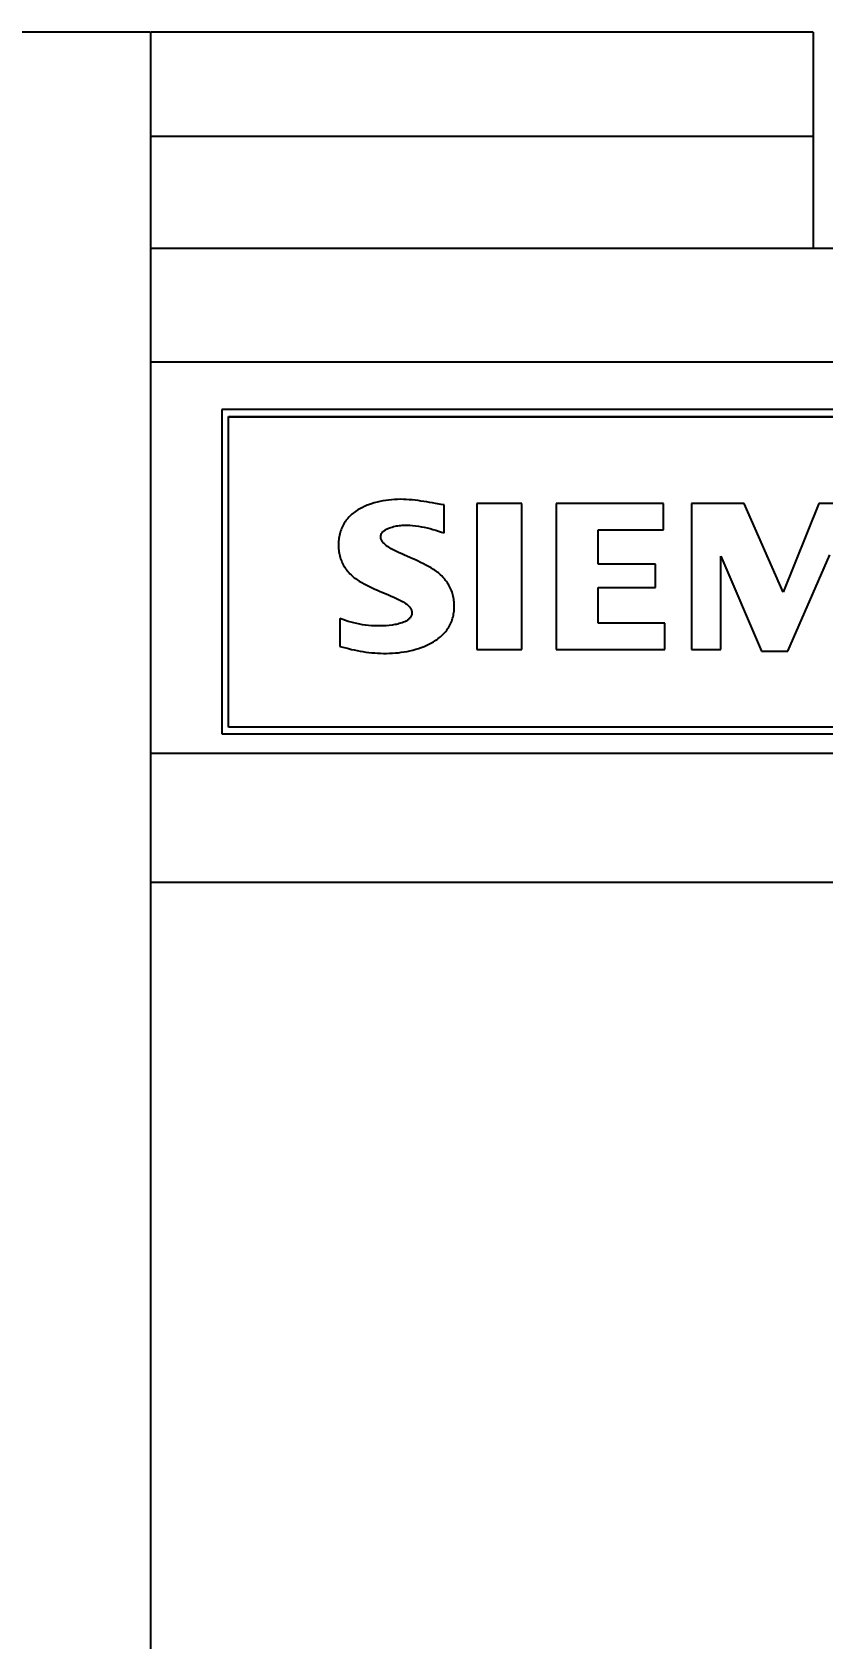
# Model space of a CAD drawing. Header units: millimetres. Extents: x 6750 to 121550, y -28210 to 66060.
# Drawn here: x 33921.5 to 34026.5, y 57971.6 to 58185.1 of the extents above; entities that cross this region are included whole.
import ezdxf

# ---------------------------------------------------------------- set-up
doc = ezdxf.new("R2010")
doc.units = ezdxf.units.MM
doc.layers.add('10000_FRONT', color=7, linetype='Continuous')
doc.layers.add('10500_FRONT_LABELING', color=7, linetype='Continuous')
doc.layers.add('DN.1. NET LIEN MANH', color=7, linetype='Continuous', lineweight=40)
doc.styles.add('style1', font='times.ttf', dxfattribs={"height": 50})
doc.dimstyles.new('Dim-1', dxfattribs={"dimtxt": 50, "dimasz": 1, "dimexe": 0.2, "dimexo": 0.625, "dimtad": 1, "dimdec": 0, "dimtxsty": 'style1', "dimcen": 2.5, "dimclrd": 256, "dimazin": 3, "dimtfac": 1, "dimtdec": 0, "dimtix": 1, "dimtmove": 2, "dimatfit": 2, "dimarcsym": 0})

# ---------------------------------------------------------------- blocks, each defined once
blk = doc.blocks.new('A$C0C6D7916')
at = {"layer": '10000_FRONT', "linetype": 'Continuous'}
for p, q in [((-42, 0), (-42, 117.1)), ((-32.2, 117.1), (-42, 117.1)), ((-32.2, 117.1), (-32.2, 113.9)), ((-32.2, 115.556), (-42, 115.556)), ((0, 113.9), (-42, 113.9)), ((-7, 112.214), (-42, 112.214)), ((-40.95, 111.514), (-40.95, 106.714)), ((-23.45, 111.514), (-40.95, 111.514)), ((-40.85, 106.814), (-40.85, 111.414)), ((-40.85, 111.414), (-23.55, 111.414)), ((-23.55, 111.4), (-40.85, 111.4)), ((-23.55, 106.814), (-40.85, 106.814)), ((-40.95, 106.714), (-23.45, 106.714)), ((-7, 106.423), (-42, 106.423)), ((-42, 104.522), (-7, 104.522))]:
    blk.add_line(p, q, dxfattribs=at)
at = {"layer": '10500_FRONT_LABELING', "linetype": 'Continuous'}
for p, q in [((-37.659, 109.689), (-37.659, 110.103)), ((-37.176, 110.126), (-37.176, 107.964)), ((-36.509, 110.126), (-37.176, 110.126)), ((-36.509, 107.964), (-36.509, 110.126)), ((-36.003, 110.126), (-36.003, 107.964)), ((-34.416, 110.126), (-36.003, 110.126)), ((-34.416, 109.735), (-34.416, 110.126)), ((-34.002, 110.126), (-34.002, 107.964)), ((-33.22, 110.126), (-34.002, 110.126)), ((-32.645, 108.815), (-33.22, 110.126)), ((-32.116, 110.126), (-32.645, 108.815)), ((-31.334, 110.126), (-32.116, 110.126)), ((-35.382, 109.229), (-35.382, 109.735)), ((-35.382, 109.735), (-34.416, 109.735)), ((-34.531, 109.229), (-35.382, 109.229)), ((-34.531, 108.884), (-34.531, 109.229)), ((-33.565, 107.964), (-33.565, 109.344)), ((-33.565, 109.344), (-32.967, 107.941)), ((-32.576, 107.941), (-31.955, 109.367)), ((-35.382, 108.355), (-35.382, 108.884)), ((-35.382, 108.884), (-34.531, 108.884)), ((-39.2, 108.424), (-39.2, 108.01)), ((-34.393, 108.355), (-35.382, 108.355)), ((-34.393, 107.964), (-34.393, 108.355)), ((-37.176, 107.964), (-36.509, 107.964)), ((-36.003, 107.964), (-34.393, 107.964)), ((-34.002, 107.964), (-33.565, 107.964)), ((-32.967, 107.941), (-32.576, 107.941))]:
    blk.add_line(p, q, dxfattribs=at)
for points in [[(-37.788, 110.126), (-37.831, 110.134), (-37.874, 110.141), (-37.917, 110.148), (-37.96, 110.155), (-38.003, 110.161), (-38.046, 110.167), (-38.089, 110.172), (-38.133, 110.177), (-38.176, 110.181), (-38.219, 110.184), (-38.263, 110.186), (-38.307, 110.187), (-38.35, 110.186), (-38.394, 110.184), (-38.437, 110.181), (-38.481, 110.176), (-38.524, 110.171), (-38.567, 110.164), (-38.61, 110.155), (-38.652, 110.146), (-38.695, 110.135), (-38.736, 110.122), (-38.777, 110.107), (-38.798, 110.1), (-38.818, 110.091), (-38.838, 110.082), (-38.857, 110.073), (-38.877, 110.063), (-38.896, 110.053), (-38.915, 110.042), (-38.934, 110.031), (-38.953, 110.019), (-38.971, 110.007), (-38.988, 109.994), (-39.006, 109.981), (-39.023, 109.967), (-39.039, 109.952), (-39.055, 109.937), (-39.07, 109.921), (-39.085, 109.905), (-39.099, 109.888), (-39.112, 109.871), (-39.124, 109.853), (-39.136, 109.834), (-39.147, 109.816), (-39.158, 109.796), (-39.167, 109.777), (-39.176, 109.756), (-39.184, 109.736), (-39.192, 109.715), (-39.198, 109.695), (-39.204, 109.674), (-39.209, 109.652), (-39.213, 109.631), (-39.216, 109.609), (-39.219, 109.587), (-39.221, 109.566), (-39.222, 109.544), (-39.223, 109.522), (-39.223, 109.5), (-39.222, 109.478), (-39.221, 109.456), (-39.219, 109.434), (-39.216, 109.412), (-39.213, 109.391), (-39.209, 109.369), (-39.204, 109.348), (-39.198, 109.327), (-39.191, 109.306), (-39.184, 109.286), (-39.175, 109.266), (-39.166, 109.246), (-39.156, 109.226), (-39.146, 109.207), (-39.134, 109.189), (-39.122, 109.17), (-39.109, 109.152), (-39.096, 109.135), (-39.082, 109.118), (-39.068, 109.102), (-39.053, 109.086), (-39.037, 109.07), (-39.021, 109.055), (-39.005, 109.041), (-38.988, 109.027), (-38.971, 109.013), (-38.953, 109), (-38.935, 108.988), (-38.917, 108.976), (-38.879, 108.954), (-38.841, 108.934), (-38.802, 108.914), (-38.763, 108.895), (-38.724, 108.876), (-38.684, 108.858), (-38.644, 108.84), (-38.604, 108.823), (-38.564, 108.806)], [(-37.659, 110.103), (-37.702, 110.111), (-37.788, 110.126)], [(-38.245, 109.362), (-38.285, 109.38), (-38.324, 109.397), (-38.364, 109.416), (-38.403, 109.435), (-38.442, 109.456), (-38.461, 109.467), (-38.479, 109.478), (-38.498, 109.49), (-38.515, 109.503), (-38.532, 109.517), (-38.548, 109.532), (-38.556, 109.54), (-38.563, 109.549), (-38.569, 109.558), (-38.576, 109.567), (-38.582, 109.577), (-38.587, 109.587), (-38.591, 109.597), (-38.594, 109.607), (-38.596, 109.618), (-38.597, 109.629), (-38.597, 109.64), (-38.596, 109.651), (-38.593, 109.661), (-38.589, 109.672), (-38.584, 109.682), (-38.578, 109.691), (-38.572, 109.7), (-38.564, 109.708), (-38.556, 109.715), (-38.547, 109.722), (-38.538, 109.729), (-38.529, 109.735), (-38.51, 109.745), (-38.49, 109.755), (-38.47, 109.763), (-38.449, 109.77), (-38.429, 109.777), (-38.408, 109.783), (-38.386, 109.788), (-38.365, 109.792), (-38.343, 109.796), (-38.322, 109.799), (-38.3, 109.801), (-38.278, 109.803), (-38.256, 109.804), (-38.235, 109.804), (-38.213, 109.804), (-38.169, 109.803), (-38.126, 109.799), (-38.082, 109.794), (-38.039, 109.788), (-37.996, 109.781), (-37.953, 109.773), (-37.91, 109.763), (-37.868, 109.753), (-37.826, 109.742), (-37.784, 109.73), (-37.742, 109.717), (-37.7, 109.703), (-37.659, 109.689)], [(-39.2, 108.01), (-39.158, 107.999), (-39.116, 107.987), (-39.073, 107.977), (-39.031, 107.966), (-38.988, 107.957), (-38.946, 107.948), (-38.903, 107.94), (-38.86, 107.933), (-38.816, 107.927), (-38.773, 107.921), (-38.73, 107.917), (-38.686, 107.913), (-38.643, 107.91), (-38.599, 107.908), (-38.555, 107.907), (-38.512, 107.907), (-38.468, 107.908), (-38.424, 107.91), (-38.381, 107.913), (-38.337, 107.917), (-38.294, 107.923), (-38.25, 107.929), (-38.207, 107.937), (-38.165, 107.945), (-38.122, 107.955), (-38.08, 107.967), (-38.038, 107.98), (-37.997, 107.994), (-37.956, 108.01), (-37.916, 108.027), (-37.877, 108.046), (-37.838, 108.067), (-37.819, 108.078), (-37.8, 108.09), (-37.782, 108.101), (-37.764, 108.114), (-37.746, 108.127), (-37.729, 108.14), (-37.712, 108.154), (-37.696, 108.169), (-37.68, 108.184), (-37.665, 108.2), (-37.65, 108.216), (-37.636, 108.233), (-37.622, 108.25), (-37.609, 108.268), (-37.597, 108.286), (-37.586, 108.305), (-37.575, 108.324), (-37.565, 108.344), (-37.556, 108.364), (-37.548, 108.384), (-37.54, 108.405), (-37.534, 108.426), (-37.528, 108.447), (-37.523, 108.468), (-37.519, 108.49), (-37.516, 108.511), (-37.513, 108.533), (-37.511, 108.555), (-37.51, 108.577), (-37.51, 108.599), (-37.51, 108.621), (-37.511, 108.643), (-37.512, 108.665), (-37.514, 108.687), (-37.517, 108.709), (-37.521, 108.73), (-37.525, 108.752), (-37.531, 108.773), (-37.537, 108.794), (-37.543, 108.815), (-37.551, 108.835), (-37.559, 108.855), (-37.568, 108.875), (-37.578, 108.895), (-37.589, 108.914), (-37.6, 108.933), (-37.612, 108.951), (-37.624, 108.97), (-37.638, 108.987), (-37.651, 109.004), (-37.666, 109.021), (-37.68, 109.037), (-37.696, 109.053), (-37.711, 109.068), (-37.728, 109.083), (-37.744, 109.097), (-37.761, 109.111), (-37.779, 109.124), (-37.797, 109.137), (-37.815, 109.149), (-37.852, 109.171), (-37.89, 109.193), (-37.929, 109.214), (-37.967, 109.234), (-38.007, 109.253), (-38.046, 109.272), (-38.085, 109.29), (-38.125, 109.308), (-38.165, 109.326), (-38.245, 109.362)], [(-38.564, 108.806), (-38.484, 108.772), (-38.444, 108.755), (-38.404, 108.737), (-38.364, 108.719), (-38.325, 108.7), (-38.286, 108.68), (-38.267, 108.669), (-38.249, 108.658), (-38.23, 108.646), (-38.213, 108.633), (-38.196, 108.619), (-38.18, 108.604), (-38.173, 108.595), (-38.166, 108.587), (-38.159, 108.578), (-38.153, 108.568), (-38.148, 108.558), (-38.144, 108.548), (-38.14, 108.538), (-38.137, 108.527), (-38.136, 108.516), (-38.135, 108.505), (-38.136, 108.495), (-38.138, 108.484), (-38.141, 108.473), (-38.145, 108.463), (-38.15, 108.453), (-38.156, 108.443), (-38.162, 108.434), (-38.17, 108.426), (-38.177, 108.418), (-38.185, 108.411), (-38.194, 108.404), (-38.203, 108.398), (-38.222, 108.386), (-38.241, 108.376), (-38.261, 108.367), (-38.282, 108.36), (-38.303, 108.353), (-38.323, 108.347), (-38.345, 108.341), (-38.366, 108.336), (-38.387, 108.332), (-38.43, 108.325), (-38.474, 108.32), (-38.517, 108.316), (-38.56, 108.314), (-38.604, 108.313), (-38.648, 108.313), (-38.691, 108.314), (-38.735, 108.316), (-38.778, 108.32), (-38.821, 108.325), (-38.865, 108.331), (-38.908, 108.339), (-38.95, 108.347), (-38.993, 108.357), (-39.035, 108.368), (-39.077, 108.381), (-39.118, 108.394), (-39.159, 108.409), (-39.2, 108.424)]]:
    blk.add_lwpolyline(points, dxfattribs=at)
blk = doc.blocks.new('*D140')
at = {"color": 0, "lineweight": -2, "transparency": 16777216}
for p, q in [((33937.18, 58185.14), (33728.11, 58185.14)), ((33937.18, 57133.43), (33728.11, 57133.43))]:
    blk.add_line(p, q, dxfattribs=at)
at = {"lineweight": -2, "transparency": 16777216}
blk.add_line((33728.31, 58184.14), (33728.31, 57134.43), dxfattribs=at)
at = {"transparency": 16777216}
for points in [[(33728.14, 58184.14), (33728.47, 58184.14), (33728.31, 58185.14)], [(33728.14, 57134.43), (33728.47, 57134.43), (33728.31, 57133.43)]]:
    blk.add_solid(points, dxfattribs=at)
at = {"layer": 'Defpoints', "color": 0, "transparency": 16777216}
for p in [(33937.24, 58185.14), (33728.31, 57133.43), (33937.24, 57133.43)]:
    blk.add_point(p, dxfattribs=at)
at = {"color": 0, "transparency": 16777216, "insert": (33702.78, 57659.29), "char_height": 50, "attachment_point": 5, "rotation": 90, "style": 'style1'}
blk.add_mtext('1052', dxfattribs=at)

msp = doc.modelspace()

# ---------------------------------------------------------------- block references
at = {"layer": 'DN.1. NET LIEN MANH', "xscale": 8.981300112304329, "yscale": 8.981300112304329, "zscale": 8.981300112304329}
msp.add_blockref('A$C0C6D7916', (34314.458, 57133.431), dxfattribs=at)

# ---------------------------------------------------------------- dimensions: what is measured, and where the dimension line sits
dim = msp.add_linear_dim(base=(33728.306, 57133.431), p1=(33937.243, 58185.141), p2=(33937.243, 57133.431), angle=90, dimstyle='Dim-1')
dim.commit()
dim.dimension.update_dxf_attribs({"geometry": '*D140', "text_midpoint": (33702.783, 57659.286)})

doc.saveas('drawing.dxf')
